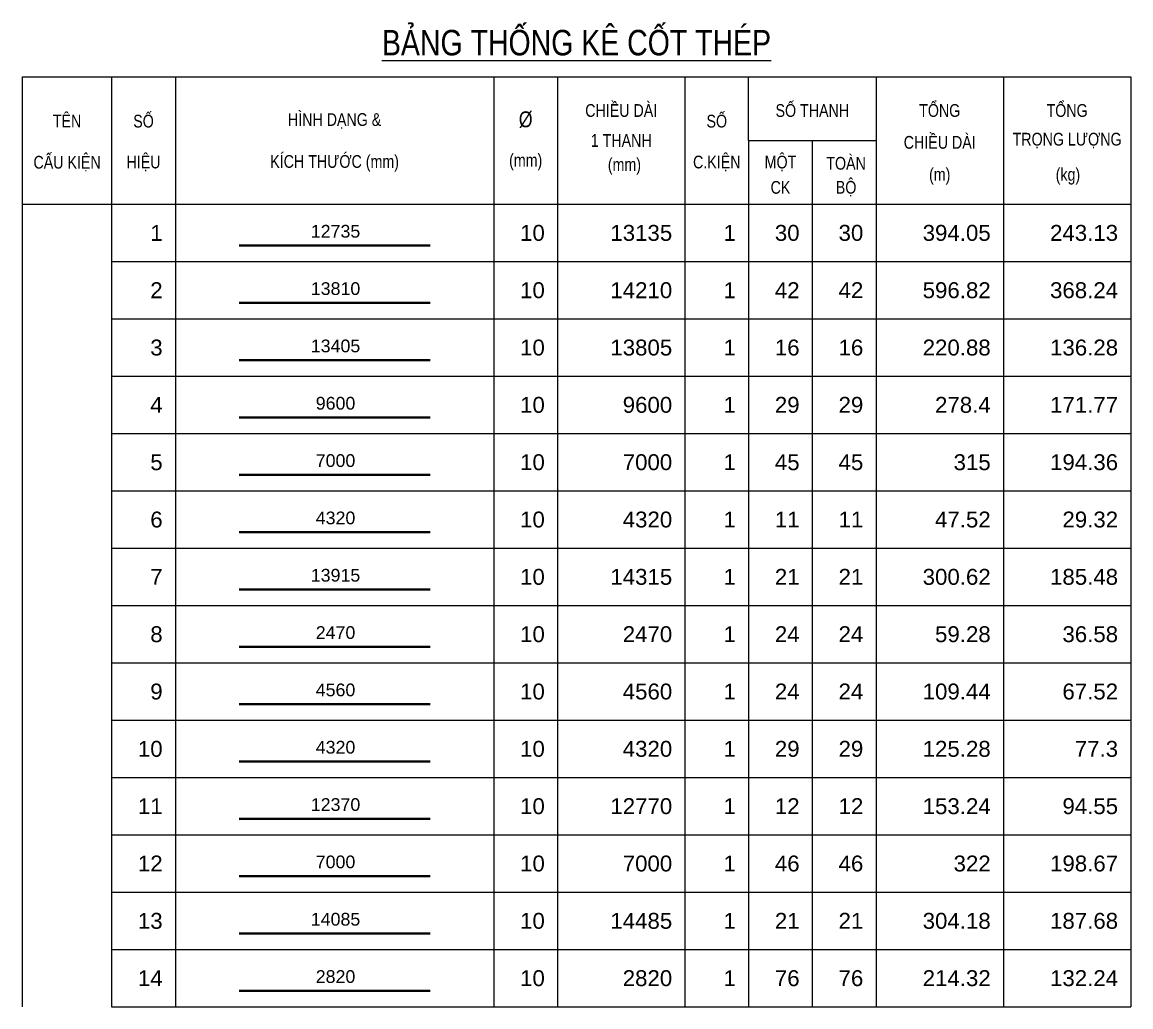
# Model space of a CAD drawing. Header units: millimetres. Extents: x -179076 to 505271, y -35502 to 114955.
# Drawn here: x -34433 to -17028, y 99498 to 114955 of the extents above; entities that cross this region are included whole.
import ezdxf
from ezdxf.enums import TextEntityAlignment as Align

# ---------------------------------------------------------------- set-up
doc = ezdxf.new("R2010")
doc.units = ezdxf.units.MM
for name, color, linetype, lineweight in [('NDC_S_REBAR', 4, 'Continuous', 35), ('NDC_S_VN TEXT', 7, 'Continuous', 20), ('NDC_Table', 3, 'Continuous', 20)]:
    doc.layers.add(name, color=color, linetype=linetype, lineweight=lineweight)
doc.styles.add('ARIAL', font='arial.ttf', dxfattribs={"width": 0.8})

# ---------------------------------------------------------------- blocks, each defined once
blk = doc.blocks.new('Tieude')
at = {"layer": 'NDC_Table'}
for p, q in [((0, 2000), (0, 0)), ((0, 2000), (17405, 2000)), ((1405, 2000), (1405, 0)), ((2405, 2000), (2405, 0)), ((7405, 2000), (7405, 0)), ((8405, 2000), (8405, 0)), ((10405, 2000), (10405, 0)), ((11405, 1000), (11405, 2000)), ((13405, 2000), (13405, 0)), ((15405, 2000), (15405, 0)), ((17405, 2000), (17405, 0)), ((11405, 1000), (13405, 1000)), ((11405, 1000), (11405, 0)), ((12405, 1000), (12405, 0)), ((0, 0), (17405, 0))]:
    blk.add_line(p, q, dxfattribs=at)
at = {"layer": 'NDC_S_VN TEXT', "style": 'ARIAL', "width": 0.8}
for s, height, p in [('%%UBẢNG THỐNG KÊ CỐT THÉP', 400, (8703, 2594)), ('CHIỀU DÀI', 200, (9405, 1500)), ('SỐ THANH', 200, (12405, 1500)), ('TỔNG', 200, (14405, 1500)), ('TỔNG', 200, (16405, 1500)), ('TÊN', 200, (705, 1333)), ('SỐ', 200, (1905, 1333)), ('HÌNH DẠNG &', 200, (4905, 1333)), ('%%C', 250, (7905, 1333)), ('SỐ', 200, (10905, 1333)), ('1 THANH', 200, (9405, 1000)), ('CHIỀU DÀI', 200, (14405, 1000)), ('TRỌNG LƯỢNG', 200, (16405, 1000)), ('CẤU KIỆN', 200, (705, 667)), ('HIỆU', 200, (1905, 667)), ('KÍCH THƯỚC (mm)', 200, (4905, 667)), ('(mm)', 200, (7905, 667)), ('(mm)', 200, (9455, 599)), ('C.KIỆN', 200, (10905, 667)), ('MỘT', 200, (11905, 667)), ('TOÀN', 200, (12935, 667)), ('(m)', 200, (14405, 443)), ('(kg)', 200, (16418, 443)), ('CK', 200, (11905, 264)), ('BỘ', 200, (12935, 271))]:
    blk.add_text(s, height=height, dxfattribs=at).set_placement(p, align=Align.MIDDLE)
blk = doc.blocks.new('dang01')
at = {"layer": 'NDC_S_REBAR'}
blk.add_line((3405, -650), (6405, -650), dxfattribs=at)
at = {"layer": 'NDC_Table'}
for p, q in [((0, 0), (0, -900)), ((1405, 0), (1405, -900)), ((2405, 0), (2405, -900)), ((7405, 0), (7405, -900)), ((8405, 0), (8405, -900)), ((10405, 0), (10405, -900)), ((11405, 0), (11405, -900)), ((12405, 0), (12405, -900)), ((13405, 0), (13405, -900)), ((15405, 0), (15405, -900)), ((17405, 0), (17405, -900)), ((1405, -900), (17405, -900))]:
    blk.add_line(p, q, dxfattribs=at)
at = {"layer": 'NDC_S_VN TEXT', "style": 'ARIAL'}
for p in [(2205, -450), (8205, -450), (10205, -450), (11205, -450), (12205, -450), (13205, -450), (15205, -450), (17205, -450)]:
    blk.add_attdef('D03', text='', height=250, dxfattribs=at).set_placement(p, align=Align.MIDDLE_RIGHT)
blk.add_attdef('00000000', text='', height=200, dxfattribs=at).set_placement((4920, -425), align=Align.MIDDLE_CENTER)

msp = doc.modelspace()

# ---------------------------------------------------------------- block references
at = {"layer": 'NDC_Table'}
msp.add_blockref('Tieude', (-34433.5, 112097.7), dxfattribs=at)
ref = msp.add_blockref('dang01', (-34433.5, 112097.7), dxfattribs=at)
ref.add_attrib('D03', '1', dxfattribs={"layer": 'NDC_S_VN TEXT', "height": 250, "style": 'ARIAL'}).set_placement((-32228.2, 111647.7), align=Align.MIDDLE_RIGHT)
ref.add_attrib('00000000', '12735', dxfattribs={"layer": 'NDC_S_VN TEXT', "height": 200, "style": 'ARIAL'}).set_placement((-29513.9, 111673), align=Align.MIDDLE_CENTER)
ref.add_attrib('D03', '10', dxfattribs={"layer": 'NDC_S_VN TEXT', "height": 250, "style": 'ARIAL'}).set_placement((-26228.2, 111647.7), align=Align.MIDDLE_RIGHT)
ref.add_attrib('D03', '13135', dxfattribs={"layer": 'NDC_S_VN TEXT', "height": 250, "style": 'ARIAL'}).set_placement((-24228.2, 111647.7), align=Align.MIDDLE_RIGHT)
ref.add_attrib('D03', '1', dxfattribs={"layer": 'NDC_S_VN TEXT', "height": 250, "style": 'ARIAL'}).set_placement((-23228.2, 111647.7), align=Align.MIDDLE_RIGHT)
ref.add_attrib('D03', '30', dxfattribs={"layer": 'NDC_S_VN TEXT', "height": 250, "style": 'ARIAL'}).set_placement((-22228.2, 111647.7), align=Align.MIDDLE_RIGHT)
ref.add_attrib('D03', '30', dxfattribs={"layer": 'NDC_S_VN TEXT', "height": 250, "style": 'ARIAL'}).set_placement((-21228.2, 111648.1), align=Align.MIDDLE_RIGHT)
ref.add_attrib('D03', '394.05', dxfattribs={"layer": 'NDC_S_VN TEXT', "height": 250, "style": 'ARIAL'}).set_placement((-19228.2, 111647.7), align=Align.MIDDLE_RIGHT)
ref.add_attrib('D03', '243.13', dxfattribs={"layer": 'NDC_S_VN TEXT', "height": 250, "style": 'ARIAL'}).set_placement((-17228.2, 111647.7), align=Align.MIDDLE_RIGHT)
ref = msp.add_blockref('dang01', (-34433.5, 111197.7), dxfattribs=at)
ref.add_attrib('D03', '2', dxfattribs={"layer": 'NDC_S_VN TEXT', "height": 250, "style": 'ARIAL'}).set_placement((-32228.2, 110747.7), align=Align.MIDDLE_RIGHT)
ref.add_attrib('00000000', '13810', dxfattribs={"layer": 'NDC_S_VN TEXT', "height": 200, "style": 'ARIAL'}).set_placement((-29513.9, 110773), align=Align.MIDDLE_CENTER)
ref.add_attrib('D03', '10', dxfattribs={"layer": 'NDC_S_VN TEXT', "height": 250, "style": 'ARIAL'}).set_placement((-26228.2, 110747.7), align=Align.MIDDLE_RIGHT)
ref.add_attrib('D03', '14210', dxfattribs={"layer": 'NDC_S_VN TEXT', "height": 250, "style": 'ARIAL'}).set_placement((-24228.2, 110747.7), align=Align.MIDDLE_RIGHT)
ref.add_attrib('D03', '1', dxfattribs={"layer": 'NDC_S_VN TEXT', "height": 250, "style": 'ARIAL'}).set_placement((-23228.2, 110747.7), align=Align.MIDDLE_RIGHT)
ref.add_attrib('D03', '42', dxfattribs={"layer": 'NDC_S_VN TEXT', "height": 250, "style": 'ARIAL'}).set_placement((-22228.2, 110747.7), align=Align.MIDDLE_RIGHT)
ref.add_attrib('D03', '42', dxfattribs={"layer": 'NDC_S_VN TEXT', "height": 250, "style": 'ARIAL'}).set_placement((-21228.2, 110748.1), align=Align.MIDDLE_RIGHT)
ref.add_attrib('D03', '596.82', dxfattribs={"layer": 'NDC_S_VN TEXT', "height": 250, "style": 'ARIAL'}).set_placement((-19228.2, 110747.7), align=Align.MIDDLE_RIGHT)
ref.add_attrib('D03', '368.24', dxfattribs={"layer": 'NDC_S_VN TEXT', "height": 250, "style": 'ARIAL'}).set_placement((-17228.2, 110747.7), align=Align.MIDDLE_RIGHT)
ref = msp.add_blockref('dang01', (-34433.5, 110297.7), dxfattribs=at)
ref.add_attrib('D03', '3', dxfattribs={"layer": 'NDC_S_VN TEXT', "height": 250, "style": 'ARIAL'}).set_placement((-32228.2, 109847.7), align=Align.MIDDLE_RIGHT)
ref.add_attrib('00000000', '13405', dxfattribs={"layer": 'NDC_S_VN TEXT', "height": 200, "style": 'ARIAL'}).set_placement((-29513.9, 109873), align=Align.MIDDLE_CENTER)
ref.add_attrib('D03', '10', dxfattribs={"layer": 'NDC_S_VN TEXT', "height": 250, "style": 'ARIAL'}).set_placement((-26228.2, 109847.7), align=Align.MIDDLE_RIGHT)
ref.add_attrib('D03', '13805', dxfattribs={"layer": 'NDC_S_VN TEXT', "height": 250, "style": 'ARIAL'}).set_placement((-24228.2, 109847.7), align=Align.MIDDLE_RIGHT)
ref.add_attrib('D03', '1', dxfattribs={"layer": 'NDC_S_VN TEXT', "height": 250, "style": 'ARIAL'}).set_placement((-23228.2, 109847.7), align=Align.MIDDLE_RIGHT)
ref.add_attrib('D03', '16', dxfattribs={"layer": 'NDC_S_VN TEXT', "height": 250, "style": 'ARIAL'}).set_placement((-22228.2, 109847.7), align=Align.MIDDLE_RIGHT)
ref.add_attrib('D03', '16', dxfattribs={"layer": 'NDC_S_VN TEXT', "height": 250, "style": 'ARIAL'}).set_placement((-21228.2, 109848.1), align=Align.MIDDLE_RIGHT)
ref.add_attrib('D03', '220.88', dxfattribs={"layer": 'NDC_S_VN TEXT', "height": 250, "style": 'ARIAL'}).set_placement((-19228.2, 109847.7), align=Align.MIDDLE_RIGHT)
ref.add_attrib('D03', '136.28', dxfattribs={"layer": 'NDC_S_VN TEXT', "height": 250, "style": 'ARIAL'}).set_placement((-17228.2, 109847.7), align=Align.MIDDLE_RIGHT)
ref = msp.add_blockref('dang01', (-34433.5, 109397.7), dxfattribs=at)
ref.add_attrib('D03', '4', dxfattribs={"layer": 'NDC_S_VN TEXT', "height": 250, "style": 'ARIAL'}).set_placement((-32228.2, 108947.7), align=Align.MIDDLE_RIGHT)
ref.add_attrib('00000000', '9600', dxfattribs={"layer": 'NDC_S_VN TEXT', "height": 200, "style": 'ARIAL'}).set_placement((-29513.9, 108973), align=Align.MIDDLE_CENTER)
ref.add_attrib('D03', '10', dxfattribs={"layer": 'NDC_S_VN TEXT', "height": 250, "style": 'ARIAL'}).set_placement((-26228.2, 108947.7), align=Align.MIDDLE_RIGHT)
ref.add_attrib('D03', '9600', dxfattribs={"layer": 'NDC_S_VN TEXT', "height": 250, "style": 'ARIAL'}).set_placement((-24228.2, 108947.7), align=Align.MIDDLE_RIGHT)
ref.add_attrib('D03', '1', dxfattribs={"layer": 'NDC_S_VN TEXT', "height": 250, "style": 'ARIAL'}).set_placement((-23228.2, 108947.7), align=Align.MIDDLE_RIGHT)
ref.add_attrib('D03', '29', dxfattribs={"layer": 'NDC_S_VN TEXT', "height": 250, "style": 'ARIAL'}).set_placement((-22228.2, 108947.7), align=Align.MIDDLE_RIGHT)
ref.add_attrib('D03', '29', dxfattribs={"layer": 'NDC_S_VN TEXT', "height": 250, "style": 'ARIAL'}).set_placement((-21228.2, 108948.1), align=Align.MIDDLE_RIGHT)
ref.add_attrib('D03', '278.4', dxfattribs={"layer": 'NDC_S_VN TEXT', "height": 250, "style": 'ARIAL'}).set_placement((-19228.2, 108947.7), align=Align.MIDDLE_RIGHT)
ref.add_attrib('D03', '171.77', dxfattribs={"layer": 'NDC_S_VN TEXT', "height": 250, "style": 'ARIAL'}).set_placement((-17228.2, 108947.7), align=Align.MIDDLE_RIGHT)
ref = msp.add_blockref('dang01', (-34433.5, 108497.7), dxfattribs=at)
ref.add_attrib('D03', '5', dxfattribs={"layer": 'NDC_S_VN TEXT', "height": 250, "style": 'ARIAL'}).set_placement((-32228.2, 108047.7), align=Align.MIDDLE_RIGHT)
ref.add_attrib('00000000', '7000', dxfattribs={"layer": 'NDC_S_VN TEXT', "height": 200, "style": 'ARIAL'}).set_placement((-29513.9, 108073), align=Align.MIDDLE_CENTER)
ref.add_attrib('D03', '10', dxfattribs={"layer": 'NDC_S_VN TEXT', "height": 250, "style": 'ARIAL'}).set_placement((-26228.2, 108047.7), align=Align.MIDDLE_RIGHT)
ref.add_attrib('D03', '7000', dxfattribs={"layer": 'NDC_S_VN TEXT', "height": 250, "style": 'ARIAL'}).set_placement((-24228.2, 108047.7), align=Align.MIDDLE_RIGHT)
ref.add_attrib('D03', '1', dxfattribs={"layer": 'NDC_S_VN TEXT', "height": 250, "style": 'ARIAL'}).set_placement((-23228.2, 108047.7), align=Align.MIDDLE_RIGHT)
ref.add_attrib('D03', '45', dxfattribs={"layer": 'NDC_S_VN TEXT', "height": 250, "style": 'ARIAL'}).set_placement((-22228.2, 108047.7), align=Align.MIDDLE_RIGHT)
ref.add_attrib('D03', '45', dxfattribs={"layer": 'NDC_S_VN TEXT', "height": 250, "style": 'ARIAL'}).set_placement((-21228.2, 108048.1), align=Align.MIDDLE_RIGHT)
ref.add_attrib('D03', '315', dxfattribs={"layer": 'NDC_S_VN TEXT', "height": 250, "style": 'ARIAL'}).set_placement((-19228.2, 108047.7), align=Align.MIDDLE_RIGHT)
ref.add_attrib('D03', '194.36', dxfattribs={"layer": 'NDC_S_VN TEXT', "height": 250, "style": 'ARIAL'}).set_placement((-17228.2, 108047.7), align=Align.MIDDLE_RIGHT)
ref = msp.add_blockref('dang01', (-34433.5, 107597.7), dxfattribs=at)
ref.add_attrib('D03', '6', dxfattribs={"layer": 'NDC_S_VN TEXT', "height": 250, "style": 'ARIAL'}).set_placement((-32228.2, 107147.7), align=Align.MIDDLE_RIGHT)
ref.add_attrib('00000000', '4320', dxfattribs={"layer": 'NDC_S_VN TEXT', "height": 200, "style": 'ARIAL'}).set_placement((-29513.9, 107173), align=Align.MIDDLE_CENTER)
ref.add_attrib('D03', '10', dxfattribs={"layer": 'NDC_S_VN TEXT', "height": 250, "style": 'ARIAL'}).set_placement((-26228.2, 107147.7), align=Align.MIDDLE_RIGHT)
ref.add_attrib('D03', '4320', dxfattribs={"layer": 'NDC_S_VN TEXT', "height": 250, "style": 'ARIAL'}).set_placement((-24228.2, 107147.7), align=Align.MIDDLE_RIGHT)
ref.add_attrib('D03', '1', dxfattribs={"layer": 'NDC_S_VN TEXT', "height": 250, "style": 'ARIAL'}).set_placement((-23228.2, 107147.7), align=Align.MIDDLE_RIGHT)
ref.add_attrib('D03', '11', dxfattribs={"layer": 'NDC_S_VN TEXT', "height": 250, "style": 'ARIAL'}).set_placement((-22228.2, 107147.7), align=Align.MIDDLE_RIGHT)
ref.add_attrib('D03', '11', dxfattribs={"layer": 'NDC_S_VN TEXT', "height": 250, "style": 'ARIAL'}).set_placement((-21228.2, 107148.1), align=Align.MIDDLE_RIGHT)
ref.add_attrib('D03', '47.52', dxfattribs={"layer": 'NDC_S_VN TEXT', "height": 250, "style": 'ARIAL'}).set_placement((-19228.2, 107147.7), align=Align.MIDDLE_RIGHT)
ref.add_attrib('D03', '29.32', dxfattribs={"layer": 'NDC_S_VN TEXT', "height": 250, "style": 'ARIAL'}).set_placement((-17228.2, 107147.7), align=Align.MIDDLE_RIGHT)
ref = msp.add_blockref('dang01', (-34433.5, 106697.7), dxfattribs=at)
ref.add_attrib('D03', '7', dxfattribs={"layer": 'NDC_S_VN TEXT', "height": 250, "style": 'ARIAL'}).set_placement((-32228.2, 106247.7), align=Align.MIDDLE_RIGHT)
ref.add_attrib('00000000', '13915', dxfattribs={"layer": 'NDC_S_VN TEXT', "height": 200, "style": 'ARIAL'}).set_placement((-29513.9, 106273), align=Align.MIDDLE_CENTER)
ref.add_attrib('D03', '10', dxfattribs={"layer": 'NDC_S_VN TEXT', "height": 250, "style": 'ARIAL'}).set_placement((-26228.2, 106247.7), align=Align.MIDDLE_RIGHT)
ref.add_attrib('D03', '14315', dxfattribs={"layer": 'NDC_S_VN TEXT', "height": 250, "style": 'ARIAL'}).set_placement((-24228.2, 106247.7), align=Align.MIDDLE_RIGHT)
ref.add_attrib('D03', '1', dxfattribs={"layer": 'NDC_S_VN TEXT', "height": 250, "style": 'ARIAL'}).set_placement((-23228.2, 106247.7), align=Align.MIDDLE_RIGHT)
ref.add_attrib('D03', '21', dxfattribs={"layer": 'NDC_S_VN TEXT', "height": 250, "style": 'ARIAL'}).set_placement((-22228.2, 106247.7), align=Align.MIDDLE_RIGHT)
ref.add_attrib('D03', '21', dxfattribs={"layer": 'NDC_S_VN TEXT', "height": 250, "style": 'ARIAL'}).set_placement((-21228.2, 106248.1), align=Align.MIDDLE_RIGHT)
ref.add_attrib('D03', '300.62', dxfattribs={"layer": 'NDC_S_VN TEXT', "height": 250, "style": 'ARIAL'}).set_placement((-19228.2, 106247.7), align=Align.MIDDLE_RIGHT)
ref.add_attrib('D03', '185.48', dxfattribs={"layer": 'NDC_S_VN TEXT', "height": 250, "style": 'ARIAL'}).set_placement((-17228.2, 106247.7), align=Align.MIDDLE_RIGHT)
ref = msp.add_blockref('dang01', (-34433.5, 105797.7), dxfattribs=at)
ref.add_attrib('D03', '8', dxfattribs={"layer": 'NDC_S_VN TEXT', "height": 250, "style": 'ARIAL'}).set_placement((-32228.2, 105347.7), align=Align.MIDDLE_RIGHT)
ref.add_attrib('00000000', '2470', dxfattribs={"layer": 'NDC_S_VN TEXT', "height": 200, "style": 'ARIAL'}).set_placement((-29513.9, 105373), align=Align.MIDDLE_CENTER)
ref.add_attrib('D03', '10', dxfattribs={"layer": 'NDC_S_VN TEXT', "height": 250, "style": 'ARIAL'}).set_placement((-26228.2, 105347.7), align=Align.MIDDLE_RIGHT)
ref.add_attrib('D03', '2470', dxfattribs={"layer": 'NDC_S_VN TEXT', "height": 250, "style": 'ARIAL'}).set_placement((-24228.2, 105347.7), align=Align.MIDDLE_RIGHT)
ref.add_attrib('D03', '1', dxfattribs={"layer": 'NDC_S_VN TEXT', "height": 250, "style": 'ARIAL'}).set_placement((-23228.2, 105347.7), align=Align.MIDDLE_RIGHT)
ref.add_attrib('D03', '24', dxfattribs={"layer": 'NDC_S_VN TEXT', "height": 250, "style": 'ARIAL'}).set_placement((-22228.2, 105347.7), align=Align.MIDDLE_RIGHT)
ref.add_attrib('D03', '24', dxfattribs={"layer": 'NDC_S_VN TEXT', "height": 250, "style": 'ARIAL'}).set_placement((-21228.2, 105348.1), align=Align.MIDDLE_RIGHT)
ref.add_attrib('D03', '59.28', dxfattribs={"layer": 'NDC_S_VN TEXT', "height": 250, "style": 'ARIAL'}).set_placement((-19228.2, 105347.7), align=Align.MIDDLE_RIGHT)
ref.add_attrib('D03', '36.58', dxfattribs={"layer": 'NDC_S_VN TEXT', "height": 250, "style": 'ARIAL'}).set_placement((-17228.2, 105347.7), align=Align.MIDDLE_RIGHT)
ref = msp.add_blockref('dang01', (-34433.5, 104897.7), dxfattribs=at)
ref.add_attrib('D03', '9', dxfattribs={"layer": 'NDC_S_VN TEXT', "height": 250, "style": 'ARIAL'}).set_placement((-32228.2, 104447.7), align=Align.MIDDLE_RIGHT)
ref.add_attrib('00000000', '4560', dxfattribs={"layer": 'NDC_S_VN TEXT', "height": 200, "style": 'ARIAL'}).set_placement((-29513.9, 104473), align=Align.MIDDLE_CENTER)
ref.add_attrib('D03', '10', dxfattribs={"layer": 'NDC_S_VN TEXT', "height": 250, "style": 'ARIAL'}).set_placement((-26228.2, 104447.7), align=Align.MIDDLE_RIGHT)
ref.add_attrib('D03', '4560', dxfattribs={"layer": 'NDC_S_VN TEXT', "height": 250, "style": 'ARIAL'}).set_placement((-24228.2, 104447.7), align=Align.MIDDLE_RIGHT)
ref.add_attrib('D03', '1', dxfattribs={"layer": 'NDC_S_VN TEXT', "height": 250, "style": 'ARIAL'}).set_placement((-23228.2, 104447.7), align=Align.MIDDLE_RIGHT)
ref.add_attrib('D03', '24', dxfattribs={"layer": 'NDC_S_VN TEXT', "height": 250, "style": 'ARIAL'}).set_placement((-22228.2, 104447.7), align=Align.MIDDLE_RIGHT)
ref.add_attrib('D03', '24', dxfattribs={"layer": 'NDC_S_VN TEXT', "height": 250, "style": 'ARIAL'}).set_placement((-21228.2, 104448.1), align=Align.MIDDLE_RIGHT)
ref.add_attrib('D03', '109.44', dxfattribs={"layer": 'NDC_S_VN TEXT', "height": 250, "style": 'ARIAL'}).set_placement((-19228.2, 104447.7), align=Align.MIDDLE_RIGHT)
ref.add_attrib('D03', '67.52', dxfattribs={"layer": 'NDC_S_VN TEXT', "height": 250, "style": 'ARIAL'}).set_placement((-17228.2, 104447.7), align=Align.MIDDLE_RIGHT)
ref = msp.add_blockref('dang01', (-34433.5, 103997.7), dxfattribs=at)
ref.add_attrib('D03', '10', dxfattribs={"layer": 'NDC_S_VN TEXT', "height": 250, "style": 'ARIAL'}).set_placement((-32228.2, 103547.7), align=Align.MIDDLE_RIGHT)
ref.add_attrib('00000000', '4320', dxfattribs={"layer": 'NDC_S_VN TEXT', "height": 200, "style": 'ARIAL'}).set_placement((-29513.9, 103573), align=Align.MIDDLE_CENTER)
ref.add_attrib('D03', '10', dxfattribs={"layer": 'NDC_S_VN TEXT', "height": 250, "style": 'ARIAL'}).set_placement((-26228.2, 103547.7), align=Align.MIDDLE_RIGHT)
ref.add_attrib('D03', '4320', dxfattribs={"layer": 'NDC_S_VN TEXT', "height": 250, "style": 'ARIAL'}).set_placement((-24228.2, 103547.7), align=Align.MIDDLE_RIGHT)
ref.add_attrib('D03', '1', dxfattribs={"layer": 'NDC_S_VN TEXT', "height": 250, "style": 'ARIAL'}).set_placement((-23228.2, 103547.7), align=Align.MIDDLE_RIGHT)
ref.add_attrib('D03', '29', dxfattribs={"layer": 'NDC_S_VN TEXT', "height": 250, "style": 'ARIAL'}).set_placement((-22228.2, 103547.7), align=Align.MIDDLE_RIGHT)
ref.add_attrib('D03', '29', dxfattribs={"layer": 'NDC_S_VN TEXT', "height": 250, "style": 'ARIAL'}).set_placement((-21228.2, 103548.1), align=Align.MIDDLE_RIGHT)
ref.add_attrib('D03', '125.28', dxfattribs={"layer": 'NDC_S_VN TEXT', "height": 250, "style": 'ARIAL'}).set_placement((-19228.2, 103547.7), align=Align.MIDDLE_RIGHT)
ref.add_attrib('D03', '77.3', dxfattribs={"layer": 'NDC_S_VN TEXT', "height": 250, "style": 'ARIAL'}).set_placement((-17228.2, 103547.7), align=Align.MIDDLE_RIGHT)
ref = msp.add_blockref('dang01', (-34433.5, 103097.7), dxfattribs=at)
ref.add_attrib('D03', '11', dxfattribs={"layer": 'NDC_S_VN TEXT', "height": 250, "style": 'ARIAL'}).set_placement((-32228.2, 102647.7), align=Align.MIDDLE_RIGHT)
ref.add_attrib('00000000', '12370', dxfattribs={"layer": 'NDC_S_VN TEXT', "height": 200, "style": 'ARIAL'}).set_placement((-29513.9, 102673), align=Align.MIDDLE_CENTER)
ref.add_attrib('D03', '10', dxfattribs={"layer": 'NDC_S_VN TEXT', "height": 250, "style": 'ARIAL'}).set_placement((-26228.2, 102647.7), align=Align.MIDDLE_RIGHT)
ref.add_attrib('D03', '12770', dxfattribs={"layer": 'NDC_S_VN TEXT', "height": 250, "style": 'ARIAL'}).set_placement((-24228.2, 102647.7), align=Align.MIDDLE_RIGHT)
ref.add_attrib('D03', '1', dxfattribs={"layer": 'NDC_S_VN TEXT', "height": 250, "style": 'ARIAL'}).set_placement((-23228.2, 102647.7), align=Align.MIDDLE_RIGHT)
ref.add_attrib('D03', '12', dxfattribs={"layer": 'NDC_S_VN TEXT', "height": 250, "style": 'ARIAL'}).set_placement((-22228.2, 102647.7), align=Align.MIDDLE_RIGHT)
ref.add_attrib('D03', '12', dxfattribs={"layer": 'NDC_S_VN TEXT', "height": 250, "style": 'ARIAL'}).set_placement((-21228.2, 102648.1), align=Align.MIDDLE_RIGHT)
ref.add_attrib('D03', '153.24', dxfattribs={"layer": 'NDC_S_VN TEXT', "height": 250, "style": 'ARIAL'}).set_placement((-19228.2, 102647.7), align=Align.MIDDLE_RIGHT)
ref.add_attrib('D03', '94.55', dxfattribs={"layer": 'NDC_S_VN TEXT', "height": 250, "style": 'ARIAL'}).set_placement((-17228.2, 102647.7), align=Align.MIDDLE_RIGHT)
ref = msp.add_blockref('dang01', (-34433.5, 102197.7), dxfattribs=at)
ref.add_attrib('D03', '12', dxfattribs={"layer": 'NDC_S_VN TEXT', "height": 250, "style": 'ARIAL'}).set_placement((-32228.2, 101747.7), align=Align.MIDDLE_RIGHT)
ref.add_attrib('00000000', '7000', dxfattribs={"layer": 'NDC_S_VN TEXT', "height": 200, "style": 'ARIAL'}).set_placement((-29513.9, 101773), align=Align.MIDDLE_CENTER)
ref.add_attrib('D03', '10', dxfattribs={"layer": 'NDC_S_VN TEXT', "height": 250, "style": 'ARIAL'}).set_placement((-26228.2, 101747.7), align=Align.MIDDLE_RIGHT)
ref.add_attrib('D03', '7000', dxfattribs={"layer": 'NDC_S_VN TEXT', "height": 250, "style": 'ARIAL'}).set_placement((-24228.2, 101747.7), align=Align.MIDDLE_RIGHT)
ref.add_attrib('D03', '1', dxfattribs={"layer": 'NDC_S_VN TEXT', "height": 250, "style": 'ARIAL'}).set_placement((-23228.2, 101747.7), align=Align.MIDDLE_RIGHT)
ref.add_attrib('D03', '46', dxfattribs={"layer": 'NDC_S_VN TEXT', "height": 250, "style": 'ARIAL'}).set_placement((-22228.2, 101747.7), align=Align.MIDDLE_RIGHT)
ref.add_attrib('D03', '46', dxfattribs={"layer": 'NDC_S_VN TEXT', "height": 250, "style": 'ARIAL'}).set_placement((-21228.2, 101748.1), align=Align.MIDDLE_RIGHT)
ref.add_attrib('D03', '322', dxfattribs={"layer": 'NDC_S_VN TEXT', "height": 250, "style": 'ARIAL'}).set_placement((-19228.2, 101747.7), align=Align.MIDDLE_RIGHT)
ref.add_attrib('D03', '198.67', dxfattribs={"layer": 'NDC_S_VN TEXT', "height": 250, "style": 'ARIAL'}).set_placement((-17228.2, 101747.7), align=Align.MIDDLE_RIGHT)
ref = msp.add_blockref('dang01', (-34433.5, 101297.7), dxfattribs=at)
ref.add_attrib('D03', '13', dxfattribs={"layer": 'NDC_S_VN TEXT', "height": 250, "style": 'ARIAL'}).set_placement((-32228.2, 100847.7), align=Align.MIDDLE_RIGHT)
ref.add_attrib('00000000', '14085', dxfattribs={"layer": 'NDC_S_VN TEXT', "height": 200, "style": 'ARIAL'}).set_placement((-29513.9, 100873), align=Align.MIDDLE_CENTER)
ref.add_attrib('D03', '10', dxfattribs={"layer": 'NDC_S_VN TEXT', "height": 250, "style": 'ARIAL'}).set_placement((-26228.2, 100847.7), align=Align.MIDDLE_RIGHT)
ref.add_attrib('D03', '14485', dxfattribs={"layer": 'NDC_S_VN TEXT', "height": 250, "style": 'ARIAL'}).set_placement((-24228.2, 100847.7), align=Align.MIDDLE_RIGHT)
ref.add_attrib('D03', '1', dxfattribs={"layer": 'NDC_S_VN TEXT', "height": 250, "style": 'ARIAL'}).set_placement((-23228.2, 100847.7), align=Align.MIDDLE_RIGHT)
ref.add_attrib('D03', '21', dxfattribs={"layer": 'NDC_S_VN TEXT', "height": 250, "style": 'ARIAL'}).set_placement((-22228.2, 100847.7), align=Align.MIDDLE_RIGHT)
ref.add_attrib('D03', '21', dxfattribs={"layer": 'NDC_S_VN TEXT', "height": 250, "style": 'ARIAL'}).set_placement((-21228.2, 100848.1), align=Align.MIDDLE_RIGHT)
ref.add_attrib('D03', '304.18', dxfattribs={"layer": 'NDC_S_VN TEXT', "height": 250, "style": 'ARIAL'}).set_placement((-19228.2, 100847.7), align=Align.MIDDLE_RIGHT)
ref.add_attrib('D03', '187.68', dxfattribs={"layer": 'NDC_S_VN TEXT', "height": 250, "style": 'ARIAL'}).set_placement((-17228.2, 100847.7), align=Align.MIDDLE_RIGHT)
ref = msp.add_blockref('dang01', (-34433.5, 100397.7), dxfattribs=at)
ref.add_attrib('D03', '14', dxfattribs={"layer": 'NDC_S_VN TEXT', "height": 250, "style": 'ARIAL'}).set_placement((-32228.2, 99947.7), align=Align.MIDDLE_RIGHT)
ref.add_attrib('00000000', '2820', dxfattribs={"layer": 'NDC_S_VN TEXT', "height": 200, "style": 'ARIAL'}).set_placement((-29513.9, 99973), align=Align.MIDDLE_CENTER)
ref.add_attrib('D03', '10', dxfattribs={"layer": 'NDC_S_VN TEXT', "height": 250, "style": 'ARIAL'}).set_placement((-26228.2, 99947.7), align=Align.MIDDLE_RIGHT)
ref.add_attrib('D03', '2820', dxfattribs={"layer": 'NDC_S_VN TEXT', "height": 250, "style": 'ARIAL'}).set_placement((-24228.2, 99947.7), align=Align.MIDDLE_RIGHT)
ref.add_attrib('D03', '1', dxfattribs={"layer": 'NDC_S_VN TEXT', "height": 250, "style": 'ARIAL'}).set_placement((-23228.2, 99947.7), align=Align.MIDDLE_RIGHT)
ref.add_attrib('D03', '76', dxfattribs={"layer": 'NDC_S_VN TEXT', "height": 250, "style": 'ARIAL'}).set_placement((-22228.2, 99947.7), align=Align.MIDDLE_RIGHT)
ref.add_attrib('D03', '76', dxfattribs={"layer": 'NDC_S_VN TEXT', "height": 250, "style": 'ARIAL'}).set_placement((-21228.2, 99948.1), align=Align.MIDDLE_RIGHT)
ref.add_attrib('D03', '214.32', dxfattribs={"layer": 'NDC_S_VN TEXT', "height": 250, "style": 'ARIAL'}).set_placement((-19228.2, 99947.7), align=Align.MIDDLE_RIGHT)
ref.add_attrib('D03', '132.24', dxfattribs={"layer": 'NDC_S_VN TEXT', "height": 250, "style": 'ARIAL'}).set_placement((-17228.2, 99947.7), align=Align.MIDDLE_RIGHT)

doc.saveas('drawing.dxf')
